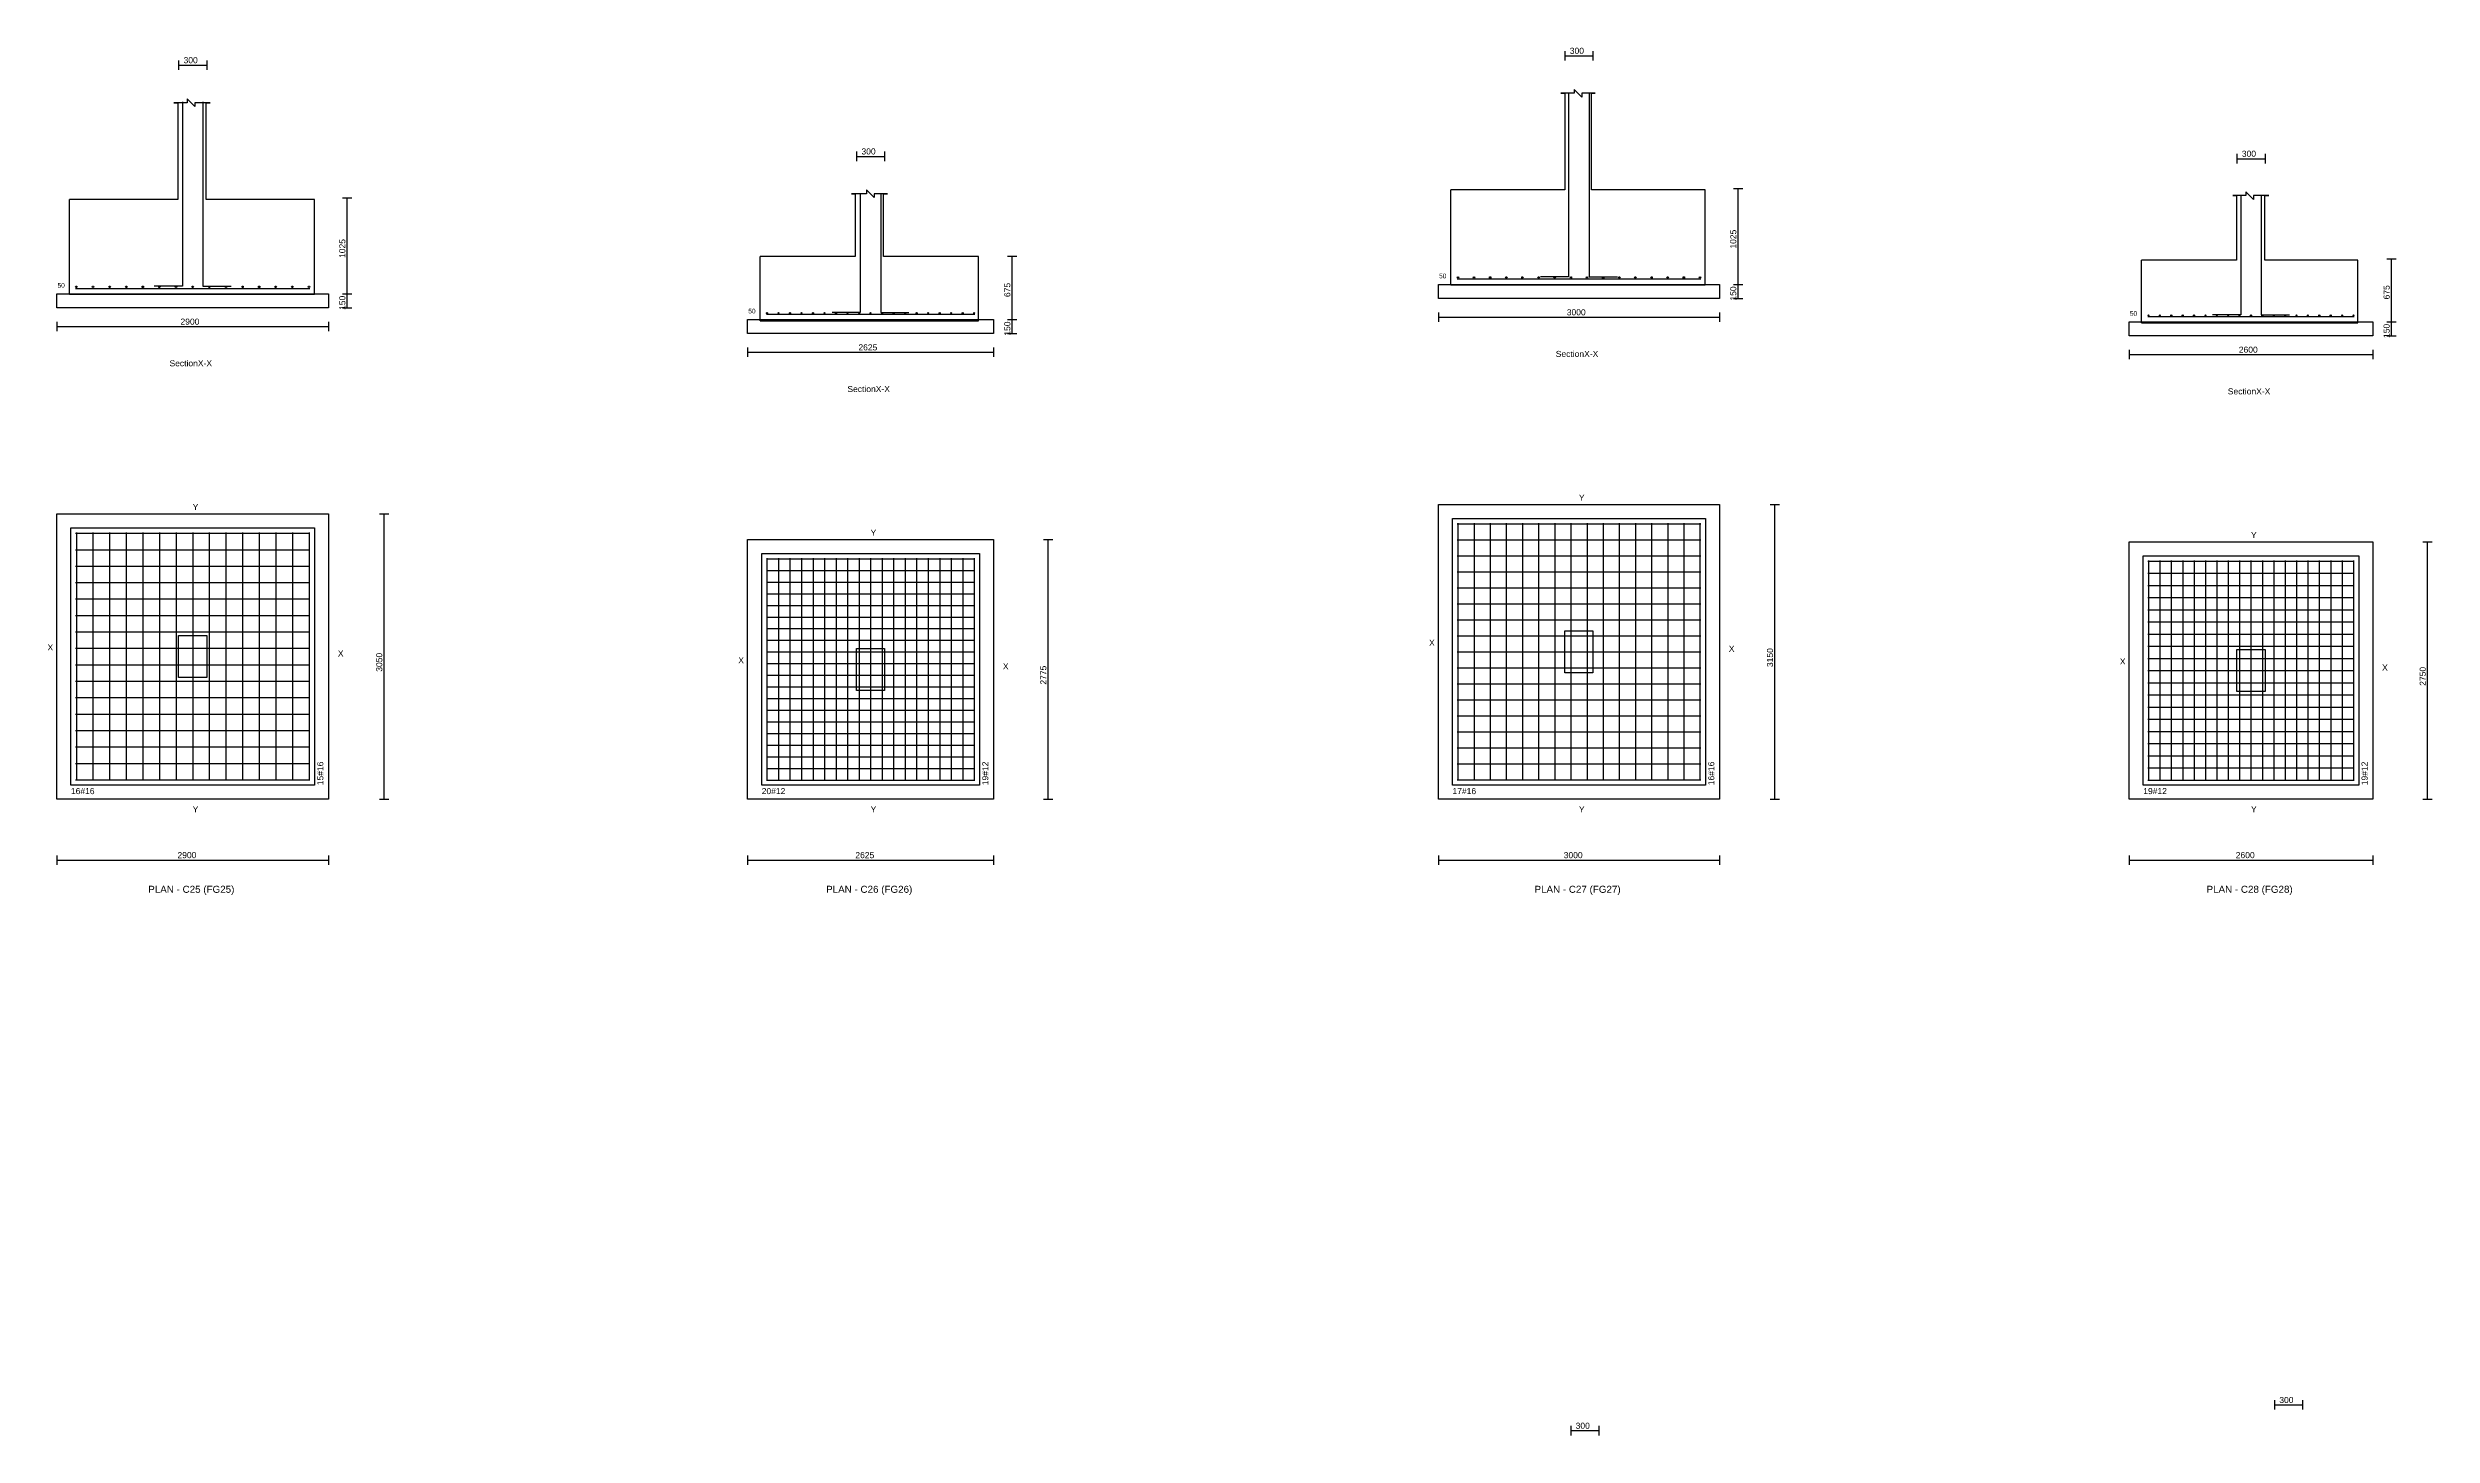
# Model space of a CAD drawing. Extents: x 0 to 27, y -1 to 285.
# Drawn here: x 0.25 to 25.71, y 85.43 to 100.25 of the extents above; entities that cross this region are included whole.
import ezdxf
from ezdxf.enums import TextEntityAlignment as Align

# ---------------------------------------------------------------- set-up
doc = ezdxf.new("R2010")
doc.units = 0
for name, color, linetype in [('Bottom_Cover', 7, 'CONTINUOUS'), ('Column_Bars', 4, 'CONTINUOUS'), ('Column_Dimension', 7, 'CONTINUOUS'), ('Columns', 4, 'CONTINUOUS'), ('dim_all', 7, 'CONTINUOUS'), ('Footing_Plan', 7, 'CONTINUOUS'), ('PCC', 2, 'CONTINUOUS'), ('PCC_Depth', 7, 'CONTINUOUS'), ('Pcc_Plan', 2, 'CONTINUOUS'), ('Plan', 7, 'CONTINUOUS'), ('Plan_Rf_Xdir', 1, 'CONTINUOUS'), ('Plan_Rf_Ydir', 3, 'CONTINUOUS'), ('Section', 2, 'CONTINUOUS'), ('SectionName', 3, 'CONTINUOUS'), ('Sectn_Rf_Xdir', 1, 'CONTINUOUS'), ('Sectn_Rf_Ydir', 3, 'CONTINUOUS'), ('Total_Depth', 7, 'CONTINUOUS'), ('X_Dimension', 7, 'CONTINUOUS')]:
    doc.layers.add(name, color=color, linetype=linetype)
doc.styles.add('STRUDS_Arial', font='ARIAL.TTF', dxfattribs={"height": 0.04})

msp = doc.modelspace()

# ---------------------------------------------------------------- linework, layer by layer
at = {"layer": 'Column_Bars'}
for p, q in [((1.69, 99.675), (1.69, 97.707)), ((1.91, 99.675), (1.91, 97.707)), ((16.49, 99.775), (16.49, 97.807)), ((16.71, 99.775), (16.71, 97.807)), ((8.9275, 98.7), (8.9275, 97.424)), ((9.1475, 98.7), (9.1475, 97.424)), ((23.665, 98.675), (23.665, 97.399)), ((23.885, 98.675), (23.885, 97.399)), ((16.49, 97.807), (16.19, 97.807)), ((16.71, 97.807), (17.01, 97.807)), ((1.69, 97.707), (1.39, 97.707)), ((1.91, 97.707), (2.21, 97.707)), ((8.9275, 97.424), (8.6275, 97.424)), ((9.1475, 97.424), (9.4475, 97.424)), ((23.665, 97.399), (23.365, 97.399)), ((23.885, 97.399), (24.185, 97.399))]:
    msp.add_line(p, q, dxfattribs=at)
at = {"layer": 'Columns'}
for p, q in [((1.65, 93.525), (1.65, 93.975)), ((1.65, 93.975), (1.95, 93.975)), ((1.95, 93.975), (1.95, 93.525)), ((16.45, 93.575), (16.45, 94.025)), ((16.45, 94.025), (16.75, 94.025)), ((16.75, 94.025), (16.75, 93.575)), ((8.8875, 93.3875), (8.8875, 93.8375)), ((8.8875, 93.8375), (9.1875, 93.8375)), ((9.1875, 93.8375), (9.1875, 93.3875)), ((23.625, 93.375), (23.625, 93.825)), ((23.625, 93.825), (23.925, 93.825)), ((23.925, 93.825), (23.925, 93.375)), ((1.95, 93.525), (1.65, 93.525)), ((16.75, 93.575), (16.45, 93.575)), ((9.1875, 93.3875), (8.8875, 93.3875)), ((23.925, 93.375), (23.625, 93.375))]:
    msp.add_line(p, q, dxfattribs=at)
at = {"layer": 'dim_all'}
for p, q in [((1.65, 100.118), (1.65, 100.018)), ((1.65, 100.068), (1.95, 100.068)), ((1.95, 100.118), (1.95, 100.018)), ((16.45, 100.218), (16.45, 100.118)), ((16.45, 100.168), (16.75, 100.168)), ((16.75, 100.218), (16.75, 100.118)), ((8.8875, 99.1431), (8.8875, 99.0431)), ((8.8875, 99.0931), (9.1875, 99.0931)), ((9.1875, 99.1431), (9.1875, 99.0431)), ((23.625, 99.1181), (23.625, 99.0181)), ((23.625, 99.0681), (23.925, 99.0681)), ((23.925, 99.1181), (23.925, 99.0181)), ((3.4, 98.65), (3.5, 98.65)), ((3.45, 97.625), (3.45, 98.65)), ((18.25, 98.75), (18.35, 98.75)), ((18.3, 97.725), (18.3, 98.75)), ((10.5, 98.025), (10.6, 98.025)), ((10.55, 97.35), (10.55, 98.025)), ((25.225, 98), (25.325, 98)), ((25.275, 97.325), (25.275, 98)), ((3.4, 97.625), (3.5, 97.625)), ((3.4, 97.625), (3.5, 97.625)), ((3.45, 97.475), (3.45, 97.625)), ((18.25, 97.725), (18.35, 97.725)), ((18.25, 97.725), (18.35, 97.725)), ((18.25, 97.575), (18.35, 97.575)), ((18.3, 97.575), (18.3, 97.725)), ((0.35, 97.325), (0.35, 97.225)), ((0.35, 97.275), (3.25, 97.275)), ((3.25, 97.325), (3.25, 97.225)), ((3.4, 97.475), (3.5, 97.475)), ((10.5, 97.35), (10.6, 97.35)), ((10.5, 97.35), (10.6, 97.35)), ((10.55, 97.2), (10.55, 97.35)), ((15.1, 97.425), (15.1, 97.325)), ((15.1, 97.375), (18.1, 97.375)), ((18.1, 97.425), (18.1, 97.325)), ((25.225, 97.325), (25.325, 97.325)), ((25.225, 97.325), (25.325, 97.325)), ((25.275, 97.175), (25.275, 97.325)), ((7.725, 97.05), (7.725, 96.95)), ((7.725, 97), (10.35, 97)), ((10.35, 97.05), (10.35, 96.95)), ((10.5, 97.2), (10.6, 97.2)), ((22.475, 97.025), (22.475, 96.925)), ((25.075, 97.025), (25.075, 96.925)), ((25.225, 97.175), (25.325, 97.175)), ((22.475, 96.975), (25.075, 96.975)), ((3.79373, 95.275), (3.89373, 95.275)), ((3.84373, 92.225), (3.84373, 95.275)), ((18.6423, 95.375), (18.7423, 95.375)), ((18.6923, 92.225), (18.6923, 95.375)), ((10.8838, 95), (10.9838, 95)), ((10.9338, 92.225), (10.9338, 95)), ((25.6108, 94.975), (25.7108, 94.975)), ((25.6608, 92.225), (25.6608, 94.975)), ((3.79373, 92.225), (3.89373, 92.225)), ((10.8838, 92.225), (10.9838, 92.225)), ((18.6423, 92.225), (18.7423, 92.225)), ((25.6108, 92.225), (25.7108, 92.225)), ((0.35, 91.626), (0.35, 91.526)), ((0.35, 91.576), (3.25, 91.576)), ((3.25, 91.626), (3.25, 91.526)), ((7.725, 91.626), (7.725, 91.526)), ((7.725, 91.576), (10.35, 91.576)), ((10.35, 91.626), (10.35, 91.526)), ((15.1, 91.626), (15.1, 91.526)), ((15.1, 91.576), (18.1, 91.576)), ((18.1, 91.626), (18.1, 91.526)), ((22.475, 91.626), (22.475, 91.526)), ((22.475, 91.576), (25.075, 91.576)), ((25.075, 91.626), (25.075, 91.526)), ((24.025, 85.8056), (24.025, 85.7056)), ((24.325, 85.8056), (24.325, 85.7056)), ((24.025, 85.7556), (24.325, 85.7556)), ((16.5125, 85.5306), (16.5125, 85.4306)), ((16.5125, 85.4806), (16.8125, 85.4806)), ((16.8125, 85.5306), (16.8125, 85.4306))]:
    msp.add_line(p, q, dxfattribs=at)
at = {"layer": 'Footing_Plan'}
for p, q in [((15.25, 92.375), (15.25, 95.225)), ((15.25, 95.225), (17.95, 95.225)), ((17.95, 95.225), (17.95, 92.375)), ((0.5, 92.375), (0.5, 95.125)), ((0.5, 95.125), (3.1, 95.125)), ((3.1, 95.125), (3.1, 92.375)), ((7.875, 92.375), (7.875, 94.85)), ((7.875, 94.85), (10.2, 94.85)), ((10.2, 94.85), (10.2, 92.375)), ((22.625, 92.375), (22.625, 94.825)), ((22.625, 94.825), (24.925, 94.825)), ((24.925, 94.825), (24.925, 92.375)), ((3.1, 92.375), (0.5, 92.375)), ((10.2, 92.375), (7.875, 92.375)), ((17.95, 92.375), (15.25, 92.375)), ((24.925, 92.375), (22.625, 92.375))]:
    msp.add_line(p, q, dxfattribs=at)
at = {"layer": 'PCC'}
for p, q in [((0.35, 97.475), (0.35, 97.625)), ((0.35, 97.625), (3.25, 97.625)), ((0.35, 97.475), (0.35, 97.625)), ((0.35, 97.625), (3.25, 97.625)), ((3.25, 97.625), (3.25, 97.475)), ((3.25, 97.625), (3.25, 97.475)), ((15.1, 97.575), (15.1, 97.725)), ((15.1, 97.725), (18.1, 97.725)), ((15.1, 97.575), (15.1, 97.725)), ((15.1, 97.725), (18.1, 97.725)), ((18.1, 97.575), (15.1, 97.575)), ((18.1, 97.575), (15.1, 97.575)), ((18.1, 97.725), (18.1, 97.575)), ((18.1, 97.725), (18.1, 97.575)), ((3.25, 97.475), (0.35, 97.475)), ((3.25, 97.475), (0.35, 97.475)), ((7.725, 97.2), (7.725, 97.35)), ((7.725, 97.35), (10.35, 97.35)), ((7.725, 97.2), (7.725, 97.35)), ((7.725, 97.35), (10.35, 97.35)), ((10.35, 97.35), (10.35, 97.2)), ((10.35, 97.35), (10.35, 97.2)), ((22.475, 97.175), (22.475, 97.325)), ((22.475, 97.325), (25.075, 97.325)), ((22.475, 97.175), (22.475, 97.325)), ((22.475, 97.325), (25.075, 97.325)), ((25.075, 97.325), (25.075, 97.175)), ((25.075, 97.325), (25.075, 97.175)), ((10.35, 97.2), (7.725, 97.2)), ((10.35, 97.2), (7.725, 97.2)), ((25.075, 97.175), (22.475, 97.175)), ((25.075, 97.175), (22.475, 97.175))]:
    msp.add_line(p, q, dxfattribs=at)
at = {"layer": 'Pcc_Plan'}
for p, q in [((0.35, 92.225), (0.35, 95.275)), ((0.35, 95.275), (3.25, 95.275)), ((3.25, 95.275), (3.25, 92.225)), ((15.1, 92.225), (15.1, 95.375)), ((15.1, 95.375), (18.1, 95.375)), ((18.1, 95.375), (18.1, 92.225)), ((7.725, 92.225), (7.725, 95)), ((7.725, 95), (10.35, 95)), ((10.35, 95), (10.35, 92.225)), ((22.475, 92.225), (22.475, 94.975)), ((22.475, 94.975), (25.075, 94.975)), ((25.075, 94.975), (25.075, 92.225)), ((3.25, 92.225), (0.35, 92.225)), ((10.35, 92.225), (7.725, 92.225)), ((18.1, 92.225), (15.1, 92.225)), ((25.075, 92.225), (22.475, 92.225))]:
    msp.add_line(p, q, dxfattribs=at)
at = {"layer": 'Plan_Rf_Xdir'}
for p, q in [((0.55, 95.067), (3.05, 95.067)), ((15.3, 95.167), (17.9, 95.167)), ((15.3, 94.9961), (17.9, 94.9961)), ((0.55, 94.8914), (3.05, 94.8914)), ((0.55, 94.7158), (3.05, 94.7158)), ((7.925, 94.794), (10.15, 94.794)), ((15.3, 94.8253), (17.9, 94.8253)), ((22.675, 94.769), (24.875, 94.769)), ((0.55, 94.5402), (3.05, 94.5402)), ((7.925, 94.6696), (10.15, 94.6696)), ((7.925, 94.5452), (10.15, 94.5452)), ((15.3, 94.6544), (17.9, 94.6544)), ((15.3, 94.4835), (17.9, 94.4835)), ((22.675, 94.6391), (24.875, 94.6391)), ((22.675, 94.5092), (24.875, 94.5092)), ((0.55, 94.3646), (3.05, 94.3646)), ((7.925, 94.4209), (10.15, 94.4209)), ((7.925, 94.2965), (10.15, 94.2965)), ((15.3, 94.3126), (17.9, 94.3126)), ((22.675, 94.3794), (24.875, 94.3794)), ((22.675, 94.2495), (24.875, 94.2495)), ((0.55, 94.189), (3.05, 94.189)), ((0.55, 94.0134), (3.05, 94.0134)), ((7.925, 94.1721), (10.15, 94.1721)), ((7.925, 94.0478), (10.15, 94.0478)), ((15.3, 94.1418), (17.9, 94.1418)), ((15.3, 93.9709), (17.9, 93.9709)), ((22.675, 94.1196), (24.875, 94.1196)), ((22.675, 93.9897), (24.875, 93.9897)), ((0.55, 93.8378), (3.05, 93.8378)), ((7.925, 93.9234), (10.15, 93.9234)), ((7.925, 93.799), (10.15, 93.799)), ((15.3, 93.8), (17.9, 93.8)), ((22.675, 93.8598), (24.875, 93.8598)), ((22.675, 93.7299), (24.875, 93.7299)), ((0.55, 93.6622), (3.05, 93.6622)), ((0.55, 93.4866), (3.05, 93.4866)), ((7.925, 93.6747), (10.15, 93.6747)), ((7.925, 93.5503), (10.15, 93.5503)), ((15.3, 93.6291), (17.9, 93.6291)), ((15.3, 93.4583), (17.9, 93.4583)), ((22.675, 93.6), (24.875, 93.6)), ((22.675, 93.4701), (24.875, 93.4701)), ((0.55, 93.311), (3.05, 93.311)), ((7.925, 93.4259), (10.15, 93.4259)), ((7.925, 93.3016), (10.15, 93.3016)), ((15.3, 93.2874), (17.9, 93.2874)), ((22.675, 93.3402), (24.875, 93.3402)), ((22.675, 93.2103), (24.875, 93.2103)), ((0.55, 93.1354), (3.05, 93.1354)), ((0.55, 92.9598), (3.05, 92.9598)), ((7.925, 93.1772), (10.15, 93.1772)), ((7.925, 93.0528), (10.15, 93.0528)), ((7.925, 92.9285), (10.15, 92.9285)), ((15.3, 93.1165), (17.9, 93.1165)), ((15.3, 92.9456), (17.9, 92.9456)), ((22.675, 93.0805), (24.875, 93.0805)), ((22.675, 92.9506), (24.875, 92.9506)), ((0.55, 92.7842), (3.05, 92.7842)), ((7.925, 92.8041), (10.15, 92.8041)), ((7.925, 92.6797), (10.15, 92.6797)), ((15.3, 92.7747), (17.9, 92.7747)), ((22.675, 92.8207), (24.875, 92.8207)), ((22.675, 92.6908), (24.875, 92.6908)), ((0.55, 92.6086), (3.05, 92.6086)), ((0.55, 92.433), (3.05, 92.433)), ((7.925, 92.5554), (10.15, 92.5554)), ((7.925, 92.431), (10.15, 92.431)), ((15.3, 92.6039), (17.9, 92.6039)), ((15.3, 92.433), (17.9, 92.433)), ((22.675, 92.5609), (24.875, 92.5609)), ((22.675, 92.431), (24.875, 92.431))]:
    msp.add_line(p, q, dxfattribs=at)
at = {"layer": 'Plan_Rf_Ydir'}
for p, q in [((0.558, 95.075), (0.558, 92.425)), ((0.73543, 95.075), (0.73543, 92.425)), ((0.91286, 95.075), (0.91286, 92.425)), ((1.09029, 95.075), (1.09029, 92.425)), ((1.26771, 95.075), (1.26771, 92.425)), ((1.44514, 95.075), (1.44514, 92.425)), ((1.62257, 95.075), (1.62257, 92.425)), ((1.8, 95.075), (1.8, 92.425)), ((1.97743, 95.075), (1.97743, 92.425)), ((2.15486, 95.075), (2.15486, 92.425)), ((2.33229, 95.075), (2.33229, 92.425)), ((2.50971, 95.075), (2.50971, 92.425)), ((2.68714, 95.075), (2.68714, 92.425)), ((2.86457, 95.075), (2.86457, 92.425)), ((3.042, 95.075), (3.042, 92.425)), ((15.308, 95.175), (15.308, 92.425)), ((15.4803, 95.175), (15.4803, 92.425)), ((15.6525, 95.175), (15.6525, 92.425)), ((15.8248, 95.175), (15.8248, 92.425)), ((15.9971, 95.175), (15.9971, 92.425)), ((16.1693, 95.175), (16.1693, 92.425)), ((16.3416, 95.175), (16.3416, 92.425)), ((16.5139, 95.175), (16.5139, 92.425)), ((16.6861, 95.175), (16.6861, 92.425)), ((16.8584, 95.175), (16.8584, 92.425)), ((17.0307, 95.175), (17.0307, 92.425)), ((17.2029, 95.175), (17.2029, 92.425)), ((17.3752, 95.175), (17.3752, 92.425)), ((17.5475, 95.175), (17.5475, 92.425)), ((17.7197, 95.175), (17.7197, 92.425)), ((17.892, 95.175), (17.892, 92.425)), ((7.931, 94.8), (7.931, 92.425)), ((8.05394, 94.8), (8.05394, 92.425)), ((8.17689, 94.8), (8.17689, 92.425)), ((8.29983, 94.8), (8.29983, 92.425)), ((8.42278, 94.8), (8.42278, 92.425)), ((8.54572, 94.8), (8.54572, 92.425)), ((8.66867, 94.8), (8.66867, 92.425)), ((8.79161, 94.8), (8.79161, 92.425)), ((8.91456, 94.8), (8.91456, 92.425)), ((9.0375, 94.8), (9.0375, 92.425)), ((9.16045, 94.8), (9.16045, 92.425)), ((9.28339, 94.8), (9.28339, 92.425)), ((9.40634, 94.8), (9.40634, 92.425)), ((9.52928, 94.8), (9.52928, 92.425)), ((9.65223, 94.8), (9.65223, 92.425)), ((9.77517, 94.8), (9.77517, 92.425)), ((9.89812, 94.8), (9.89812, 92.425)), ((10.0211, 94.8), (10.0211, 92.425)), ((10.144, 94.8), (10.144, 92.425)), ((22.681, 94.775), (22.681, 92.425)), ((22.8026, 94.775), (22.8026, 92.425)), ((22.9241, 94.775), (22.9241, 92.425)), ((23.0457, 94.775), (23.0457, 92.425)), ((23.1672, 94.775), (23.1672, 92.425)), ((23.2888, 94.775), (23.2888, 92.425)), ((23.4103, 94.775), (23.4103, 92.425)), ((23.5319, 94.775), (23.5319, 92.425)), ((23.6534, 94.775), (23.6534, 92.425)), ((23.775, 94.775), (23.775, 92.425)), ((23.8966, 94.775), (23.8966, 92.425)), ((24.0181, 94.775), (24.0181, 92.425)), ((24.1397, 94.775), (24.1397, 92.425)), ((24.2612, 94.775), (24.2612, 92.425)), ((24.3828, 94.775), (24.3828, 92.425)), ((24.5043, 94.775), (24.5043, 92.425)), ((24.6259, 94.775), (24.6259, 92.425)), ((24.7474, 94.775), (24.7474, 92.425)), ((24.869, 94.775), (24.869, 92.425))]:
    msp.add_line(p, q, dxfattribs=at)
at = {"layer": 'Section'}
for p, q in [((16.6312, 99.7264), (16.5502, 99.8074)), ((16.5502, 99.8074), (16.5502, 99.7669)), ((1.64084, 99.6656), (1.60032, 99.6656)), ((1.60032, 99.6656), (1.64084, 99.6656)), ((1.74212, 99.6656), (1.64084, 99.6656)), ((1.64084, 99.6656), (1.64084, 98.6325)), ((1.82315, 99.6251), (1.74212, 99.7061)), ((1.74212, 99.7061), (1.74212, 99.6656)), ((1.94469, 99.6656), (1.82315, 99.6656)), ((1.82315, 99.6656), (1.82315, 99.6251)), ((1.94469, 98.6325), (1.94469, 99.6656)), ((1.94469, 99.6656), (1.98521, 99.6656)), ((1.98521, 99.6656), (1.94469, 99.6656)), ((16.4489, 99.7669), (16.4084, 99.7669)), ((16.4084, 99.7669), (16.4489, 99.7669)), ((16.5502, 99.7669), (16.4489, 99.7669)), ((16.4489, 99.7669), (16.4489, 98.7338)), ((16.7325, 99.7669), (16.6312, 99.7669)), ((16.6312, 99.7669), (16.6312, 99.7264)), ((16.7325, 98.7338), (16.7325, 99.7669)), ((16.7325, 99.7669), (16.773, 99.7669)), ((16.773, 99.7669), (16.7325, 99.7669)), ((1.64084, 98.6325), (0.48617, 98.6325)), ((0.48617, 97.6196), (0.48617, 98.6325)), ((1.64084, 98.6325), (1.64084, 98.6325)), ((1.64084, 98.6325), (1.64084, 98.6325)), ((1.64084, 98.6325), (1.64084, 98.6325)), ((3.09936, 98.6325), (1.94469, 98.6325)), ((1.94469, 98.6325), (1.94469, 98.6325)), ((1.94469, 98.6325), (1.94469, 98.6325)), ((1.94469, 98.6325), (1.94469, 98.6325)), ((3.09936, 97.6196), (3.09936, 98.6325)), ((8.87267, 98.6932), (8.83215, 98.6932)), ((8.83215, 98.6932), (8.87267, 98.6932)), ((8.99421, 98.6932), (8.87267, 98.6932)), ((8.87267, 98.6932), (8.87267, 98.0248)), ((9.07524, 98.6527), (8.99421, 98.7338)), ((8.99421, 98.7338), (8.99421, 98.6932)), ((9.17653, 98.6932), (9.07524, 98.6932)), ((9.07524, 98.6932), (9.07524, 98.6527)), ((9.17653, 98.0248), (9.17653, 98.6932)), ((9.17653, 98.6932), (9.21704, 98.6932)), ((9.21704, 98.6932), (9.17653, 98.6932)), ((16.4489, 98.7338), (15.2334, 98.7338)), ((15.2334, 97.7209), (15.2334, 98.7338)), ((16.4489, 98.7338), (16.4489, 98.7338)), ((16.4489, 98.7338), (16.4489, 98.7338)), ((16.4489, 98.7338), (16.4489, 98.7338)), ((17.9479, 98.7338), (16.7325, 98.7338)), ((16.7325, 98.7338), (16.7325, 98.7338)), ((16.7325, 98.7338), (16.7325, 98.7338)), ((16.7325, 98.7338), (16.7325, 98.7338)), ((17.9479, 97.7209), (17.9479, 98.7338)), ((23.6199, 98.673), (23.5794, 98.673)), ((23.5794, 98.673), (23.6199, 98.673)), ((23.7212, 98.673), (23.6199, 98.673)), ((23.6199, 98.673), (23.6199, 97.9842)), ((23.8022, 98.6325), (23.7212, 98.7135)), ((23.7212, 98.7135), (23.7212, 98.673)), ((23.9238, 98.673), (23.8022, 98.673)), ((23.8022, 98.673), (23.8022, 98.6325)), ((23.9238, 97.9842), (23.9238, 98.673)), ((23.9238, 98.673), (23.9643, 98.673)), ((23.9643, 98.673), (23.9238, 98.673)), ((8.87267, 98.0248), (7.85981, 98.0248)), ((7.85981, 97.336), (7.85981, 98.0248)), ((8.87267, 98.0248), (8.87267, 98.0248)), ((8.87267, 98.0248), (8.87267, 98.0248)), ((8.87267, 98.0248), (8.87267, 98.0248)), ((10.1894, 98.0248), (9.17653, 98.0248)), ((9.17653, 98.0248), (9.17653, 98.0248)), ((9.17653, 98.0248), (9.17653, 98.0248)), ((9.17653, 98.0248), (9.17653, 98.0248)), ((10.1894, 97.336), (10.1894, 98.0248)), ((23.6199, 97.9842), (22.6071, 97.9842)), ((22.6071, 97.3158), (22.6071, 97.9842)), ((23.6199, 97.9842), (23.6199, 97.9842)), ((23.6199, 97.9842), (23.6199, 97.9842)), ((23.6199, 97.9842), (23.6199, 97.9842)), ((24.9164, 97.9842), (23.9238, 97.9842)), ((23.9238, 97.9842), (23.9238, 97.9842)), ((23.9238, 97.9842), (23.9238, 97.9842)), ((23.9238, 97.9842), (23.9238, 97.9842)), ((24.9164, 97.3158), (24.9164, 97.9842)), ((0.48617, 97.6196), (3.09936, 97.6196)), ((15.2334, 97.7209), (17.9479, 97.7209)), ((7.85981, 97.336), (10.1894, 97.336)), ((22.6071, 97.3158), (24.9164, 97.3158))]:
    msp.add_line(p, q, dxfattribs=at)
at = {"layer": 'Sectn_Rf_Xdir'}
for p, q in [((15.3, 97.783), (17.9, 97.783)), ((0.55, 97.683), (3.05, 97.683)), ((7.925, 97.406), (10.15, 97.406)), ((22.675, 97.381), (24.875, 97.381))]:
    msp.add_line(p, q, dxfattribs=at)
at = {"layer": 'Sectn_Rf_Ydir'}
for centre, radius in [((15.308, 97.799), 0.008), ((15.4803, 97.799), 0.008), ((15.6525, 97.799), 0.008), ((15.8248, 97.799), 0.008), ((15.9971, 97.799), 0.008), ((16.1693, 97.799), 0.008), ((16.3416, 97.799), 0.008), ((16.5139, 97.799), 0.008), ((16.6861, 97.799), 0.008), ((16.8584, 97.799), 0.008), ((17.0307, 97.799), 0.008), ((17.2029, 97.799), 0.008), ((17.3752, 97.799), 0.008), ((17.5475, 97.799), 0.008), ((17.7197, 97.799), 0.008), ((17.892, 97.799), 0.008), ((0.558, 97.699), 0.008), ((0.73543, 97.699), 0.008), ((0.91286, 97.699), 0.008), ((1.09029, 97.699), 0.008), ((1.26771, 97.699), 0.008), ((1.44514, 97.699), 0.008), ((1.62257, 97.699), 0.008), ((1.8, 97.699), 0.008), ((1.97743, 97.699), 0.008), ((2.15486, 97.699), 0.008), ((2.33229, 97.699), 0.008), ((2.50971, 97.699), 0.008), ((2.68714, 97.699), 0.008), ((2.86457, 97.699), 0.008), ((3.042, 97.699), 0.008), ((7.931, 97.418), 0.006), ((8.05394, 97.418), 0.006), ((8.17689, 97.418), 0.006), ((8.29983, 97.418), 0.006), ((8.42278, 97.418), 0.006), ((8.54572, 97.418), 0.006), ((8.66867, 97.418), 0.006), ((8.79161, 97.418), 0.006), ((8.91456, 97.418), 0.006), ((9.0375, 97.418), 0.006), ((9.16045, 97.418), 0.006), ((9.28339, 97.418), 0.006), ((9.40634, 97.418), 0.006), ((9.52928, 97.418), 0.006), ((9.65223, 97.418), 0.006), ((9.77517, 97.418), 0.006), ((9.89812, 97.418), 0.006), ((10.0211, 97.418), 0.006), ((10.144, 97.418), 0.006), ((22.681, 97.393), 0.006), ((22.8026, 97.393), 0.006), ((22.9241, 97.393), 0.006), ((23.0457, 97.393), 0.006), ((23.1672, 97.393), 0.006), ((23.2888, 97.393), 0.006), ((23.4103, 97.393), 0.006), ((23.5319, 97.393), 0.006), ((23.6534, 97.393), 0.006), ((23.775, 97.393), 0.006), ((23.8966, 97.393), 0.006), ((24.0181, 97.393), 0.006), ((24.1397, 97.393), 0.006), ((24.2612, 97.393), 0.006), ((24.3828, 97.393), 0.006), ((24.5043, 97.393), 0.006), ((24.6259, 97.393), 0.006), ((24.7474, 97.393), 0.006), ((24.869, 97.393), 0.006)]:
    msp.add_circle(centre, radius, dxfattribs=at)

# ---------------------------------------------------------------- texts
at = {"layer": 'Bottom_Cover', "style": 'STRUDS_Arial'}
for p in [(15.1071, 97.79), (0.3571, 97.69), (7.7321, 97.415), (22.4821, 97.39)]:
    msp.add_text('50', height=0.05, dxfattribs=at).set_placement(p)
at = {"layer": 'Column_Dimension', "style": 'STRUDS_Arial'}
for p in [(1.7025, 100.088), (16.5025, 100.188), (8.94, 99.1131), (23.6775, 99.0881), (24.0775, 85.7756), (16.565, 85.5006)]:
    msp.add_text('300', height=0.065, dxfattribs=at).set_placement(p)
at = {"layer": 'dim_all', "style": 'STRUDS_Arial'}
for s, p in [('3050 ', (3.82373, 93.5875)), ('3150 ', (18.6723, 93.6375)), ('2775 ', (10.9138, 93.45)), ('2750 ', (25.6408, 93.4375))]:
    msp.add_text(s, height=0.065, rotation=90, dxfattribs=at).set_placement(p)
for s, p in [('2900 ', (1.6375, 91.596)), ('2625 ', (8.875, 91.596)), ('3000 ', (16.4375, 91.596)), ('2600 ', (23.6125, 91.596))]:
    msp.add_text(s, height=0.065, dxfattribs=at).set_placement(p)
at = {"layer": 'PCC_Depth', "style": 'STRUDS_Arial'}
for p in [(3.43, 97.4525), (18.28, 97.5525), (10.53, 97.1775), (25.255, 97.1525)]:
    msp.add_text('150', height=0.065, rotation=90, dxfattribs=at).set_placement(p)
at = {"layer": 'Plan', "style": 'STRUDS_Arial'}
for s, p in [('PLAN - C25 (FG25) ', (1.8, 91.226)), ('PLAN - C26 (FG26) ', (9.0375, 91.226)), ('PLAN - C27 (FG27) ', (16.6, 91.226)), ('PLAN - C28 (FG28) ', (23.775, 91.226))]:
    msp.add_text(s, height=0.075, dxfattribs=at).set_placement(p, align=Align.CENTER)
at = {"layer": 'Plan_Rf_Xdir', "style": 'STRUDS_Arial'}
for s, p in [('16#16', (0.5, 92.28)), ('20#12', (7.875, 92.28)), ('17#16', (15.25, 92.28)), ('19#12', (22.625, 92.28))]:
    msp.add_text(s, height=0.065, dxfattribs=at).set_placement(p)
at = {"layer": 'Plan_Rf_Ydir', "style": 'STRUDS_Arial'}
for s, p in [('15#16', (3.195, 92.375)), ('19#12', (10.295, 92.375)), ('16#16', (18.045, 92.375)), ('19#12', (25.02, 92.375))]:
    msp.add_text(s, height=0.065, rotation=90, dxfattribs=at).set_placement(p)
at = {"layer": 'Section', "style": 'STRUDS_Arial'}
for p in [(16.3525, 96.95), (1.5525, 96.85), (8.79, 96.575), (23.5275, 96.55)]:
    msp.add_text('SectionX-X', height=0.065, dxfattribs=at).set_placement(p)
at = {"layer": 'SectionName', "style": 'STRUDS_Arial'}
for s, p in [('Y', (16.6, 95.415)), ('Y', (1.8, 95.315)), ('Y', (9.0375, 95.04)), ('Y', (23.775, 95.015)), ('X', (0.25, 93.815)), ('X', (3.35, 93.75)), ('X', (7.625, 93.6775)), ('X', (15, 93.865)), ('X', (18.2, 93.8)), ('X', (22.375, 93.665)), ('X', (10.45, 93.6125)), ('X', (25.175, 93.6)), ('Y', (1.8, 92.085)), ('Y', (9.0375, 92.085)), ('Y', (16.6, 92.085)), ('Y', (23.775, 92.085))]:
    msp.add_text(s, height=0.065, dxfattribs=at).set_placement(p)
at = {"layer": 'Total_Depth', "style": 'STRUDS_Arial'}
for s, p in [('1025', (18.28, 98.1075)), ('1025', (3.43, 98.0075)), ('675', (10.53, 97.59)), ('675', (25.255, 97.565))]:
    msp.add_text(s, height=0.065, rotation=90, dxfattribs=at).set_placement(p)
at = {"layer": 'X_Dimension', "style": 'STRUDS_Arial'}
for s, p in [('2900', (1.67, 97.295)), ('3000', (16.47, 97.395)), ('2625', (8.9075, 97.02)), ('2600', (23.645, 96.995))]:
    msp.add_text(s, height=0.065, dxfattribs=at).set_placement(p)

doc.saveas('drawing.dxf')
